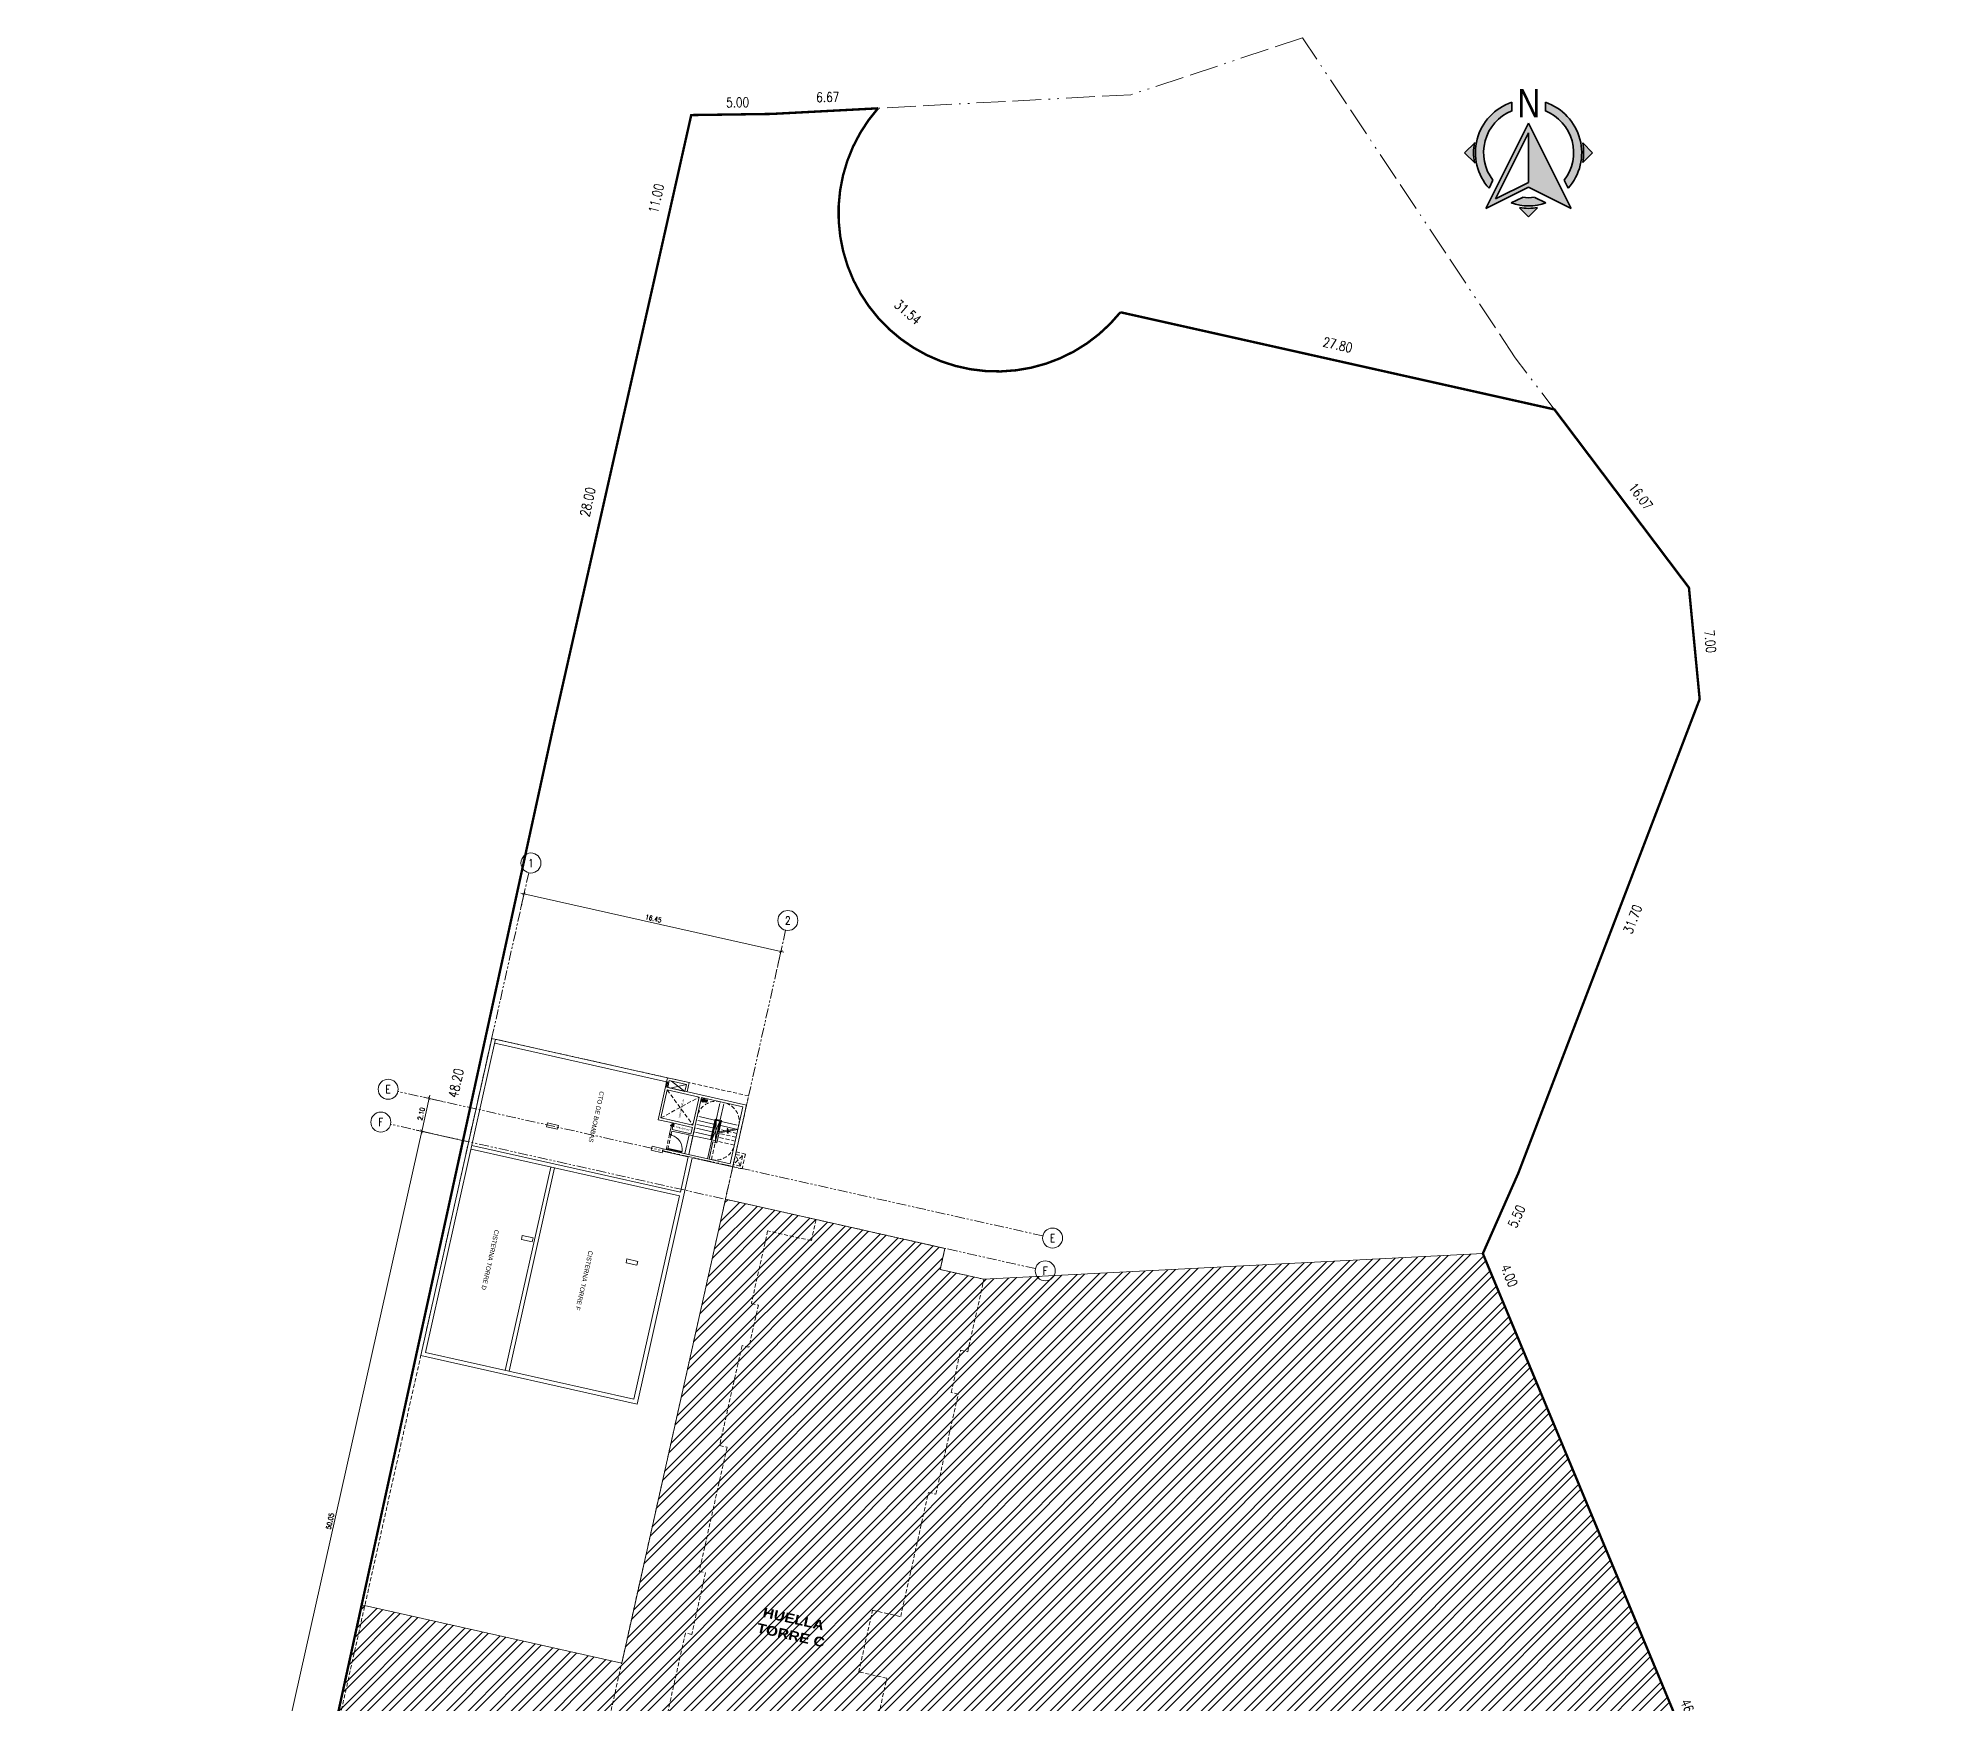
# Model space of a CAD drawing. Header units: inches. Extents: x 0 to 766, y -245 to 236.
# Drawn here: x 18.1 to 136.8, y 116.4 to 220.4 of the extents above; entities that cross this region are included whole.
import ezdxf
from ezdxf.enums import TextEntityAlignment as Align

# ---------------------------------------------------------------- set-up
doc = ezdxf.new("R2010")
doc.units = ezdxf.units.IN
doc.header["$MEASUREMENT"] = 0
doc.set_wipeout_variables(frame=1)
for name, pattern in [('ACAD_ISO13W100', [36, 12, -3, 12, -3, 0, -3, 0, -3]), ('HIDDEN', [0.375, 0.25, -0.125]), ('HIDDEN2', [0.1875, 0.125, -0.0625]), ('PHANTOM', [2.5, 1.25, -0.25, 0.25, -0.25, 0.25, -0.25])]:
    doc.linetypes.add(name, pattern=pattern)
doc.layers.get('DEFPOINTS').update_dxf_attribs({"color": 251, "lineweight": 9})
for name, color, linetype, lineweight in [('A-BARANDAS', 251, 'Continuous', 9), ('A-COTAS INT', 251, 'Continuous', 9), ('A-ESTRUCTURA-VIGAS', 251, 'HIDDEN2', 9), ('A-LINEAS', 251, 'Continuous', 9), ('A-MURO BAJO', 251, 'Continuous', 9), ('A-MUROS', 251, 'Continuous', 9), ('A-PROYECCIONES', 251, 'HIDDEN', 9), ('A-PUERTAS', 251, 'Continuous', 9), ('A_50_TextoSubtitulos', 251, 'Continuous', 9), ('COTAS-EXTER', 251, 'Continuous', 9), ('DLP_ETAPAS', 251, 'Continuous', 9), ('DLP_HATCH', 251, 'Continuous', 9), ('DLP_PROYECCIONES', 251, 'HIDDEN', 9), ('EJES', 251, 'PHANTOM', 9), ('HATCH-PISOS', 251, 'Continuous', 9), ('L4 Linea mediana', 251, 'Continuous', 9), ('Wall 9 inch', 251, 'Continuous', 9)]:
    doc.layers.add(name, color=color, linetype=linetype, lineweight=lineweight)
doc.styles.add('DIM', font='arial.ttf', dxfattribs={"width": 0.8})
doc.styles.add('R140-200', font='ariblk.ttf', dxfattribs={"height": 0.5})
doc.styles.add('ROMANS', font='romans.shx', dxfattribs={"width": 0.8})
doc.styles.get("Standard").update_dxf_attribs({"font": 'arial.ttf'})
doc.styles.add('TXT_COTAS', font='romans.shx', dxfattribs={"width": 0.8})
doc.dimstyles.new('COTA-75-I', dxfattribs={"dimtxt": 0.11, "dimasz": 0.075, "dimexe": 0.05, "dimexo": 0.15, "dimgap": 0.03, "dimtad": 1, "dimzin": 4, "dimdsep": 46, "dimtxsty": 'ROMANS', "dimblk": 'ARCHTICK', "dimcen": 0.09, "dimclrd": 7, "dimclre": 7, "dimclrt": 2, "dimadec": 0, "dimazin": 0, "dimtfac": 1.2, "dimtix": 1, "dimtmove": 2, "dimatfit": 3, "dimfxl": 0.05, "dimtolj": 1, "dimtzin": 4, "dimarcsym": 0})
doc.dimstyles.new('DLP-COTA 200', dxfattribs={"dimtxt": 0.3, "dimasz": 0.2, "dimexe": 0.36, "dimexo": 0.12, "dimgap": 0.12, "dimtad": 1, "dimzin": 0, "dimdsep": 46, "dimtxsty": 'TXT_COTAS', "dimblk": 'ARCHTICK', "dimcen": 0.18, "dimdle": 0.2, "dimclrd": 256, "dimclre": 256, "dimclrt": 2, "dimadec": 0, "dimazin": 0, "dimtfac": 1, "dimtix": 1, "dimtofl": 0, "dimtmove": 2, "dimatfit": 3, "dimfxl": 0.36, "dimtolj": 1, "dimtzin": 0, "dimlwd": 9, "dimlwe": 9, "dimarcsym": 0})

# ---------------------------------------------------------------- blocks, each defined once
blk = doc.blocks.new('ETAPAS_EL-ROSARIO-01')
at = {"layer": 'DLP_HATCH'}
h = blk.add_hatch(dxfattribs=at)
h.set_pattern_fill('NET', color=8, scale=0.5, angle=30)
h.set_pattern_definition([(30, (-226598.6886, -8188115.8588), (-0.79375, 1.3748153285), []), (120, (-226598.6886, -8188115.8588), (-1.3748153285, -0.79375), [])])
edge = h.paths.add_edge_path()
edge.add_line((-5.12, -39.38), (-2.15, -34.36))
edge.add_line((-2.15, -34.36), (-0.72, -35.17))
edge.add_line((-0.72, -35.17), (6.17, -23.16))
edge.add_line((6.17, -23.16), (4.37, -12.49))
edge.add_line((4.37, -12.49), (3.08, -7.41))
edge.add_line((3.08, -7.41), (0.6, -1.45))
edge.add_line((0.6, -1.45), (-26.06, -11.42))
edge.add_line((-26.06, -11.42), (-38.31, -6))
edge.add_line((-38.31, -6), (-39.01, -15.83))
edge.add_line((-39.01, -15.83), (-41.05, -27.66))
edge.add_arc((-46.96, -26.64), 6, 309.9256, 350.2403, ccw=False)
edge.add_line((-43.11, -31.24), (-48.93, -36.12))
edge.add_line((-48.93, -36.12), (-63.59, -32.11))
edge.add_line((-63.59, -32.11), (-61.27, -23.65))
edge.add_line((-61.27, -23.65), (-60.87, -17.42))
edge.add_line((-60.87, -17.42), (-71.97, -15))
edge.add_line((-71.97, -15), (-72.46, -16.81))
edge.add_line((-72.46, -16.81), (-97.99, -9.83))
edge.add_line((-97.99, -9.83), (-103.81, -36.55))
edge.add_line((-103.81, -36.55), (-110.35, -66.42))
edge.add_line((-110.35, -66.42), (-53.62, -81.62))
edge.add_line((-53.62, -81.62), (-44.92, -72.72))
edge.add_line((-44.92, -72.72), (-5.12, -39.38))
at = {"linetype": 'ACAD_ISO13W100', "ltscale": 0.15, "elevation": 0}
blk.add_lwpolyline([(-110.35, -66.42), (-53.62, -81.62), (-44.92, -72.72), (-17.92, -50.1), (-5.12, -39.38), (-2.15, -34.36), (-0.72, -35.17), (6.17, -23.16), (4.37, -12.49), (3.08, -7.41), (-20.06, 48.19), (-17.84, 53.22), (-6.51, 82.83), (-7.18, 89.79), (-18.03, 104.16), (-31.33, 124.14), (-42.06, 120.59), (-58.13, 119.73), (-61.84, 119.53), (-64.53, 119.39), (-69.53, 119.32), (-71.94, 108.59), (-78.11, 81.28), (-88.39, 34.19), (-103.8, -36.42), (-107.37, -52.74)], close=True, dxfattribs=at)
at = {"linetype": 'ACAD_ISO13W100', "ltscale": 0.15, "const_width": 0.15, "elevation": 0}
blk.add_lwpolyline([(-17.8, -50.03), (-35.14, -29.11), (-27.55, -11.98), (0.6, -1.45), (-20.06, 48.19), (-17.84, 53.22), (-6.51, 82.83), (-7.18, 89.79), (-15.59, 100.93), (-42.71, 107, -1.02258), (-57.86, 119.74), (-64.53, 119.39), (-69.53, 119.32), (-71.94, 108.59), (-78.11, 81.28), (-88.39, 34.19), (-103.8, -36.42), (-97.64, -37.73), (-101.9, -57.24), (-45.01, -72.8)], format="xyb", close=True, dxfattribs=at)
at = {"linetype": 'ACAD_ISO13W100', "ltscale": 0.15}
blk.add_lwpolyline([(8.32, 1.43), (-26.06, -11.42), (-38.31, -6), (-39.01, -15.83), (-41.05, -27.66, -0.177743), (-43.11, -31.24), (-48.93, -36.12), (-63.59, -32.11), (-61.27, -23.65), (-60.87, -17.42), (-71.97, -15), (-72.46, -16.81), (-109.9, -6.57)], format="xyb", dxfattribs=at)
at = {"ltscale": 0.15}
blk.add_lwpolyline([(-5.12, -39.38), (-2.15, -34.36), (-0.72, -35.17), (6.17, -23.16), (4.37, -12.49), (3.08, -7.41), (0.6, -1.45), (-26.06, -11.42), (-38.31, -6), (-39.01, -15.83), (-41.05, -27.66, -0.177743), (-43.11, -31.24), (-48.93, -36.12), (-63.59, -32.11), (-61.27, -23.65), (-60.87, -17.42), (-71.97, -15), (-72.46, -16.81), (-97.99, -9.83), (-103.81, -36.55), (-110.35, -66.42), (-53.62, -81.62), (-44.92, -72.72)], format="xyb", close=True, dxfattribs=at)
at = {"layer": 'COTAS-EXTER', "color": 2, "char_height": 0.6, "attachment_point": 5, "style": 'TXT_COTAS'}
for s, insert, rotation in [('\\A1;5.00', (-66.63, 120.11, 0), 0.7333), ('\\A1;6.67', (-61, 120.44, 0), 0.7333), ('\\A1;11.00', (-71.72, 114.11, 0), 77.3322), ('\\A1;31.54', (-56, 107.01, 0), 319.4435), ('\\A1;27.80', (-29.13, 104.96, 0), 347.3865), ('\\A1;16.07', (-10.19, 95.49, 0), 307.0466), ('\\A1;28.00', (-76, 95.15, 0), 77.2683), ('\\A1;7.00', (-5.85, 86.43, 0), 275.4809), ('\\A1;31.70', (-10.7, 69.08, 0), 69.0578), ('\\A1;48.20', (-84.23, 58.84, 0), 77.6824), ('\\A1;5.50', (-17.95, 50.51, 0), 66.1795), ('\\A1;4.00', (-18.41, 46.81, 0), 292.6031), ('\\A1;46.00', (-7.09, 19.46, 0), 292.6031), ('\\A1;2.20', (0.76, 0.92, 0), 292.6031), ('\\A1;72.27', (-97.84, -0.74, 0), 77.6863), ('\\A1;29.24', (-14.2, -7.73, 0), 22.0085), ('\\A1;19.85', (-30.54, -21.45, 0), 66.1331), ('\\A1;6.30', (-100.96, -38.2, 0), 348.08), ('\\A1;27.17', (-25.43, -38.79, 0), 309.6709), ('\\A1;19.98', (-102.18, -46.96, 0), 77.6863), ('\\A1;35.48', (-30.28, -62.56, 0), 39.9255), ('\\A1;58.98', (-73.85, -66.46, 0), 344.7078)]:
    blk.add_mtext(s, dxfattribs=dict(at, insert=insert, rotation=rotation))
blk = doc.blocks.new('_ArchTick')
at = {"color": 0, "linetype": 'ByBlock', "const_width": 0.15}
blk.add_lwpolyline([(-0.5, -0.5), (0.5, 0.5)], dxfattribs=at)
blk = doc.blocks.new('*D233')
at = {"layer": 'COTAS-EXTER', "lineweight": 9, "transparency": 16777216}
for p, q in [((-30.77, 54.41), (-30.5, 55.62)), ((-14.33, 51.63), (-30.77, 55.31)), ((-14.72, 50.81), (-14.45, 52.02))]:
    blk.add_line(p, q, dxfattribs=at)
at = {"layer": 'DEFPOINTS', "color": 0, "transparency": 16777216}
for p in [(-30.58, 55.27), (-30.79, 54.29), (-14.74, 50.7, 0)]:
    blk.add_point(p, dxfattribs=at)
at = {"layer": 'COTAS-EXTER', "lineweight": 9, "transparency": 16777216, "xscale": 0.2, "yscale": 0.2, "zscale": 0.2}
for p, rotation in [((-30.58, 55.27), 167.3825622560071), ((-14.52, 51.67), 347.3825622560071)]:
    blk.add_blockref('_ArchTick', p, dxfattribs=dict(at, rotation=rotation))
at = {"layer": 'COTAS-EXTER', "color": 2, "transparency": 16777216, "insert": (-22.49, 53.73), "char_height": 0.3, "attachment_point": 5, "rotation": 347.3826, "style": 'TXT_COTAS'}
blk.add_mtext('\\A1;16.45', dxfattribs=at)
blk = doc.blocks.new('*D234')
at = {"layer": 'COTAS-EXTER', "lineweight": 9, "transparency": 16777216}
for p, q in [((-12.16, -42.34), (0.87, -48.11)), ((-11.63, -41.62), (-12.13, -42.75)), ((1.04, -47.22), (0.54, -48.36))]:
    blk.add_line(p, q, dxfattribs=at)
at = {"layer": 'DEFPOINTS', "color": 0, "transparency": 16777216}
for p in [(-11.58, -41.51, 0), (1.09, -47.11, 0), (0.68, -48.03)]:
    blk.add_point(p, dxfattribs=at)
at = {"layer": 'COTAS-EXTER', "lineweight": 9, "transparency": 16777216, "xscale": 0.2, "yscale": 0.2, "zscale": 0.2}
for p, rotation in [((-11.98, -42.42), 156.1343966983409), ((0.68, -48.03), 336.1343966983409)]:
    blk.add_blockref('_ArchTick', p, dxfattribs=dict(at, rotation=rotation))
at = {"layer": 'COTAS-EXTER', "color": 2, "transparency": 16777216, "insert": (-5.54, -44.98), "char_height": 0.3, "attachment_point": 5, "rotation": 336.1344, "style": 'TXT_COTAS'}
blk.add_mtext('\\A1;13.85', dxfattribs=at)
blk = doc.blocks.new('*D235')
at = {"layer": 'COTAS-EXTER', "lineweight": 9, "transparency": 16777216}
for p, q in [((-30.4, -33), (-30.64, -34.05)), ((-30.75, -33.66), (-16.85, -36.77)), ((-16.88, -36.03), (-17.12, -37.08))]:
    blk.add_line(p, q, dxfattribs=at)
at = {"layer": 'DEFPOINTS', "color": 0, "transparency": 16777216}
for p in [(-30.37, -32.89), (-17.04, -36.73), (-16.86, -35.91)]:
    blk.add_point(p, dxfattribs=at)
at = {"layer": 'COTAS-EXTER', "lineweight": 9, "transparency": 16777216, "xscale": 0.2, "yscale": 0.2, "zscale": 0.2}
for p, rotation in [((-30.56, -33.7), 167.382512691704), ((-17.04, -36.73), 347.3825126917039)]:
    blk.add_blockref('_ArchTick', p, dxfattribs=dict(at, rotation=rotation))
at = {"layer": 'COTAS-EXTER', "color": 2, "transparency": 16777216, "insert": (-23.74, -34.95), "char_height": 0.3, "attachment_point": 5, "rotation": 347.3825, "style": 'TXT_COTAS'}
blk.add_mtext('\\A1;13.85', dxfattribs=at)
blk = doc.blocks.new('*D236')
at = {"layer": 'COTAS-EXTER', "lineweight": 9, "transparency": 16777216}
for p, q in [((-33.67, -32.98), (-30.36, -33.72)), ((-33.33, -32.35), (-33.56, -33.38)), ((-30.4, -33), (-30.63, -34.03))]:
    blk.add_line(p, q, dxfattribs=at)
at = {"layer": 'DEFPOINTS', "color": 0, "transparency": 16777216}
for p in [(-33.3, -32.23, 0), (-30.37, -32.89, 0), (-30.55, -33.68)]:
    blk.add_point(p, dxfattribs=at)
at = {"layer": 'COTAS-EXTER', "lineweight": 9, "transparency": 16777216, "xscale": 0.2, "yscale": 0.2, "zscale": 0.2}
for p, rotation in [((-33.48, -33.02), 167.3828588139561), ((-30.55, -33.68), 347.3828588139561)]:
    blk.add_blockref('_ArchTick', p, dxfattribs=dict(at, rotation=rotation))
at = {"layer": 'COTAS-EXTER', "color": 2, "transparency": 16777216, "insert": (-31.96, -33.09), "char_height": 0.3, "attachment_point": 5, "rotation": 347.3829, "style": 'TXT_COTAS'}
blk.add_mtext('\\A1;3.00', dxfattribs=at)
blk = doc.blocks.new('*D243')
at = {"layer": 'COTAS-EXTER', "lineweight": 9, "transparency": 16777216}
for p, q in [((-48.47, -10.94), (-47.85, -8.2)), ((-47.04, -8.59), (-48.25, -8.32)), ((-47.41, -10.97), (-48.77, -10.66))]:
    blk.add_line(p, q, dxfattribs=at)
at = {"layer": 'DEFPOINTS', "color": 0, "transparency": 16777216}
for p in [(-47.9, -8.4), (-46.92, -8.62, 0), (-47.3, -10.99, 0)]:
    blk.add_point(p, dxfattribs=at)
at = {"layer": 'COTAS-EXTER', "lineweight": 9, "transparency": 16777216, "xscale": 0.2, "yscale": 0.2, "zscale": 0.2}
for p, rotation in [((-47.9, -8.4), 77.38288257497175), ((-48.42, -10.74), 257.3828825749717)]:
    blk.add_blockref('_ArchTick', p, dxfattribs=dict(at, rotation=rotation))
at = {"layer": 'COTAS-EXTER', "color": 2, "transparency": 16777216, "insert": (-48.42, -9.51), "char_height": 0.3, "attachment_point": 5, "rotation": 77.3829, "style": 'TXT_COTAS'}
blk.add_mtext('\\A1;2.40', dxfattribs=at)
blk = doc.blocks.new('*D237')
at = {"layer": 'COTAS-EXTER', "lineweight": 9, "transparency": 16777216}
for p, q in [((-47.94, -8.59), (-36.92, 40.64)), ((-34.15, 39.81), (-37.32, 40.52)), ((-47.04, -8.59), (-48.25, -8.32))]:
    blk.add_line(p, q, dxfattribs=at)
at = {"layer": 'DEFPOINTS', "color": 0, "transparency": 16777216}
for p in [(-36.97, 40.44), (-34.04, 39.79, 0), (-46.92, -8.62, 0)]:
    blk.add_point(p, dxfattribs=at)
at = {"layer": 'COTAS-EXTER', "lineweight": 9, "transparency": 16777216, "xscale": 0.2, "yscale": 0.2, "zscale": 0.2}
for p, rotation in [((-36.97, 40.44), 77.38288257497175), ((-47.9, -8.4), 257.3828825749717)]:
    blk.add_blockref('_ArchTick', p, dxfattribs=dict(at, rotation=rotation))
at = {"layer": 'COTAS-EXTER', "color": 2, "transparency": 16777216, "insert": (-42.7, 16.08), "char_height": 0.3, "attachment_point": 5, "rotation": 77.3829, "style": 'TXT_COTAS'}
blk.add_mtext('\\A1;50.05', dxfattribs=at)
blk = doc.blocks.new('*D238')
at = {"layer": 'COTAS-EXTER', "lineweight": 9, "transparency": 16777216}
for p, q in [((-37.01, 40.25), (-36.46, 42.69)), ((-35.65, 42.3), (-36.86, 42.57)), ((-36.11, 40.25), (-37.32, 40.52))]:
    blk.add_line(p, q, dxfattribs=at)
at = {"layer": 'DEFPOINTS', "color": 0, "transparency": 16777216}
for p in [(-36.51, 42.49), (-35.53, 42.27, 0), (-35.99, 40.22, 0)]:
    blk.add_point(p, dxfattribs=at)
at = {"layer": 'COTAS-EXTER', "lineweight": 9, "transparency": 16777216, "xscale": 0.2, "yscale": 0.2, "zscale": 0.2}
for p, rotation in [((-36.51, 42.49), 77.38288257497175), ((-36.97, 40.44), 257.3828825749717)]:
    blk.add_blockref('_ArchTick', p, dxfattribs=dict(at, rotation=rotation))
at = {"layer": 'COTAS-EXTER', "color": 2, "transparency": 16777216, "insert": (-37, 41.53), "char_height": 0.3, "attachment_point": 5, "rotation": 77.3829, "style": 'TXT_COTAS'}
blk.add_mtext('\\A1;2.10', dxfattribs=at)
blk = doc.blocks.new('*D239')
at = {"layer": 'COTAS-EXTER', "lineweight": 9, "transparency": 16777216}
for p, q in [((-51.36, -23.85), (-51.31, -23.66)), ((-48.68, -25.09), (-51.85, -24.39)), ((-48.55, -24.48), (-51.71, -23.77)), ((-51.49, -24.47), (-51.54, -24.66))]:
    blk.add_line(p, q, dxfattribs=at)
at = {"layer": 'DEFPOINTS', "color": 0, "transparency": 16777216}
for p in [(-51.49, -24.47), (-48.43, -24.5, 0), (-48.57, -25.12, 0)]:
    blk.add_point(p, dxfattribs=at)
at = {"layer": 'COTAS-EXTER', "lineweight": 9, "transparency": 16777216, "xscale": 0.2, "yscale": 0.2, "zscale": 0.2}
for p, rotation in [((-51.36, -23.85), 257.4710213271556), ((-51.49, -24.47), 77.47102132715563)]:
    blk.add_blockref('_ArchTick', p, dxfattribs=dict(at, rotation=rotation))
at = {"layer": 'COTAS-EXTER', "color": 2, "transparency": 16777216, "insert": (-51.69, -24.1), "char_height": 0.3, "attachment_point": 5, "rotation": 77.471, "style": 'TXT_COTAS'}
blk.add_mtext('\\A1;0.63', dxfattribs=at)
blk = doc.blocks.new('*D240')
at = {"layer": 'COTAS-EXTER', "lineweight": 9, "transparency": 16777216}
for p, q in [((-49.73, -29.39), (-33.28, -33.07)), ((-49.38, -28.75), (-49.61, -29.78)), ((-33.33, -32.35), (-33.56, -33.38))]:
    blk.add_line(p, q, dxfattribs=at)
at = {"layer": 'DEFPOINTS', "color": 0, "transparency": 16777216}
for p in [(-49.35, -28.64, 0), (-33.48, -33.02), (-33.3, -32.23, 0)]:
    blk.add_point(p, dxfattribs=at)
at = {"layer": 'COTAS-EXTER', "lineweight": 9, "transparency": 16777216, "xscale": 0.2, "yscale": 0.2, "zscale": 0.2}
for p, rotation in [((-49.53, -29.43), 167.3825817758398), ((-33.48, -33.02), 347.3825817758399)]:
    blk.add_blockref('_ArchTick', p, dxfattribs=dict(at, rotation=rotation))
at = {"layer": 'COTAS-EXTER', "color": 2, "transparency": 16777216, "insert": (-41.45, -30.96), "char_height": 0.3, "attachment_point": 5, "rotation": 347.3826, "style": 'TXT_COTAS'}
blk.add_mtext('\\A1;16.45', dxfattribs=at)
blk = doc.blocks.new('*D241')
at = {"layer": 'COTAS-EXTER', "lineweight": 9, "transparency": 16777216}
for p, q in [((-51.4, -24.04), (-48.38, -10.55)), ((-47.56, -10.93), (-48.77, -10.66)), ((-50.24, -24.1), (-51.71, -23.77))]:
    blk.add_line(p, q, dxfattribs=at)
at = {"layer": 'DEFPOINTS', "color": 0, "transparency": 16777216}
for p in [(-48.42, -10.74), (-47.45, -10.96, 0), (-50.13, -24.12, 0)]:
    blk.add_point(p, dxfattribs=at)
at = {"layer": 'COTAS-EXTER', "lineweight": 9, "transparency": 16777216, "xscale": 0.2, "yscale": 0.2, "zscale": 0.2}
for p, rotation in [((-48.42, -10.74), 77.38288257497175), ((-51.36, -23.85), 257.3828825749717)]:
    blk.add_blockref('_ArchTick', p, dxfattribs=dict(at, rotation=rotation))
at = {"layer": 'COTAS-EXTER', "color": 2, "transparency": 16777216, "insert": (-50.15, -17.24), "char_height": 0.3, "attachment_point": 5, "rotation": 77.3829, "style": 'TXT_COTAS'}
blk.add_mtext('\\A1;13.43', dxfattribs=at)
blk = doc.blocks.new('north symbol')
at = {"layer": 'Wall 9 inch', "lineweight": 35}
h = blk.add_hatch(color=251, dxfattribs=at)
h.paths.add_polyline_path([(-25302.92, 66618.28), (-25302.29, 66617.01, 0.539606), (-25305.91, 66630.75), (-25305.91, 66629.36, -0.497299)])
h.paths.add_polyline_path([(-25314.93, 66617.01), (-25314.3, 66618.28, -0.497299), (-25311.31, 66629.36), (-25311.31, 66630.75, 0.539606)])
h.paths.add_polyline_path([(-25317.27, 66624.25), (-25318.86, 66622.69), (-25317.27, 66621.13, -0.089257)])
h.paths.add_polyline_path([(-25315.44, 66613.76), (-25308.61, 66617.16), (-25301.78, 66613.76), (-25308.61, 66627.42)])
h.paths.add_polyline_path([(-25308.61, 66625.85), (-25308.61, 66617.94), (-25313.88, 66615.32)], flags=16)
h.paths.add_polyline_path([(-25298.36, 66622.69), (-25299.95, 66624.25, -0.089257), (-25299.95, 66621.13)])
h.paths.add_polyline_path([(-25305.83, 66614.66), (-25307.63, 66615.55, -0.068068), (-25309.59, 66615.55), (-25311.39, 66614.66, 0.168228)], flags=17)
h.paths.add_polyline_path([(-25308.61, 66612.44), (-25307.17, 66613.9, -0.081363), (-25310.05, 66613.9)])
for p, q in [((-25311.31, 66630.75), (-25311.31, 66629.36)), ((-25305.91, 66630.75), (-25305.91, 66629.36)), ((-25308.61, 66627.42), (-25315.44, 66613.76)), ((-25308.61, 66625.85), (-25313.88, 66615.32)), ((-25308.61, 66627.42), (-25301.78, 66613.76)), ((-25308.61, 66625.85), (-25308.61, 66617.94)), ((-25318.86, 66622.69), (-25317.17, 66624.35)), ((-25308.61, 66622.59), (-25308.61, 66622.78)), ((-25298.36, 66622.69), (-25299.95, 66624.25)), ((-25318.86, 66622.69), (-25317.17, 66621.03)), ((-25298.36, 66622.69), (-25299.95, 66621.13)), ((-25308.61, 66617.16), (-25315.44, 66613.76)), ((-25314.3, 66618.28), (-25314.93, 66617.01)), ((-25308.61, 66617.94), (-25313.88, 66615.32)), ((-25308.61, 66617.16), (-25301.78, 66613.76)), ((-25302.92, 66618.28), (-25302.29, 66617.01)), ((-25309.59, 66615.55), (-25311.39, 66614.66)), ((-25308.61, 66612.44), (-25310.05, 66613.9)), ((-25308.61, 66612.44), (-25307.17, 66613.9)), ((-25307.63, 66615.55), (-25305.83, 66614.66))]:
    blk.add_line(p, q, dxfattribs=at)
for radius, start, end in [(8.5, 108.5207, 221.9269), (7.2, 112.0243, 217.7887), (8.5, 318.0731, 71.4793), (7.2, 322.2113, 67.9757), (8.8, 169.799, 190.201), (8.8, 349.799, 10.201), (8.5, 250.9013, 289.0987), (8.9, 260.697, 279.303), (7.2, 262.212, 277.788)]:
    blk.add_arc((-25308.61, 66622.69), radius, start, end, dxfattribs=at)
at = {"layer": 'Wall 9 inch', "lineweight": 35, "insert": (-25310.38, 66632.86), "char_height": 4.5, "width": 3.4737, "attachment_point": 1, "style": 'DIM'}
blk.add_mtext('N', dxfattribs=at)
blk = doc.blocks.new('*U206')
at = {"true_color": 0xfa0000}
for points in [[(587.14, -118.87, 1), (587.14, -119.15, 1)], [(587.06, -119.25, 0.414214), (587.05, -119.25), (587.05, -119.31, 0.414214), (587.06, -119.32), (587.22, -119.32, 0.414214), (587.23, -119.31), (587.23, -119.25, 0.414214), (587.22, -119.25)]]:
    blk.add_hatch(color=1, dxfattribs=at).paths.add_polyline_path(points)
for p, q in [((587.06, -119.16), (587.06, -119.23)), ((587.22, -119.16), (587.22, -119.23))]:
    blk.add_line(p, q)
for points in [[(587.25, -119.25), (587.25, -119.31, -0.414214), (587.22, -119.34), (587.06, -119.34, -0.414214), (587.03, -119.31), (587.03, -119.25, -0.414214), (587.06, -119.23), (587.22, -119.23, -0.414214)], [(587.23, -119.25), (587.23, -119.31, -0.414214), (587.22, -119.32), (587.06, -119.32, -0.414214), (587.05, -119.31), (587.05, -119.25, -0.414214), (587.06, -119.25), (587.22, -119.25, -0.414214)]]:
    blk.add_lwpolyline(points, format="xyb", close=True)
for radius in [0.164, 0.14]:
    blk.add_circle((587.14, -119.01), radius)
blk = doc.blocks.new('A$C5E423DB2')
at = {"layer": 'A-PUERTAS', "linetype": 'Continuous'}
for p, q in [((0, 0), (0, 0.1)), ((0, 0.1), (0.028, 0.1)), ((0.028, 0.038), (0.028, 0.1)), ((0.038, 0.038), (0.028, 0.038)), ((0.038, 0), (0.038, 0.038)), ((0.762, 0), (0.762, 0.038)), ((0.762, 0.038), (0.772, 0.038)), ((0.8, 0.1), (0.772, 0.1)), ((0.772, 0.038), (0.772, 0.1)), ((0.8, 0), (0.8, 0.1)), ((0, 0), (0.038, 0)), ((0.8, 0), (0.762, 0))]:
    blk.add_line(p, q, dxfattribs=at)
at = {"layer": 'A-PUERTAS'}
for p, q in [((0.038, 0.1), (0.038, 0.8)), ((0.038, 0.8), (0.073, 0.8)), ((0.038, 0.1), (0.073, 0.1)), ((0.073, 0.8), (0.073, 0.1))]:
    blk.add_line(p, q, dxfattribs=at)
at = {"layer": 'A-PUERTAS', "color": 7, "linetype": 'Continuous'}
blk.add_arc((0.037, 0.079), 0.722, 1.64027, 87.09685, dxfattribs=at)
blk = doc.blocks.new('*D333')
at = {"layer": 'A-COTAS INT', "color": 7, "lineweight": -2, "transparency": 16777216}
for p, q in [((57.69, 152.43), (57.62, 152.45)), ((57.7, 152.46), (57.68, 152.38)), ((57.69, 152.43), (57.79, 152.41)), ((57.8, 152.44), (57.78, 152.36)), ((57.79, 152.41), (57.86, 152.39))]:
    blk.add_line(p, q, dxfattribs=at)
at = {"layer": 'DEFPOINTS', "color": 0, "transparency": 16777216}
for p in [(57.73, 152.61), (57.79, 152.41), (57.83, 152.58)]:
    blk.add_point(p, dxfattribs=at)
at = {"layer": 'A-COTAS INT', "color": 7, "lineweight": -2, "transparency": 16777216, "xscale": 0.07500000000000001, "yscale": 0.07500000000000001, "zscale": 0.07500000000000001}
for p, rotation in [((57.69, 152.43), 347.3732505017576), ((57.79, 152.41), 167.3732505017576)]:
    blk.add_blockref('_ArchTick', p, dxfattribs=dict(at, rotation=rotation))
at = {"layer": 'A-COTAS INT', "color": 2, "transparency": 16777216, "insert": (57.76, 152.5), "char_height": 0.11, "attachment_point": 5, "rotation": 347.3733, "style": 'ROMANS'}
blk.add_mtext('\\A1;.10', dxfattribs=at)
blk = doc.blocks.new('COTASYEJES')
at = {"layer": 'EJES', "ltscale": 0.5}
for p, q in [((-30.279, 56.593, 0), (-34.155, 39.282, 0)), ((-14.227, 53, 0), (-18.102, 35.688, 0)), ((1.845, 33.908, 0), (-38.458, 42.929, 0)), ((1.386, 31.858, 0), (-38.917, 40.88, 0)), ((6.564, -0.502, 0), (2.114, -10.562, 0)), ((-43.223, -1.247, 0), (-49.834, -30.78)), ((2.607, -2.032, 0), (20.76, -10.063, 0)), ((18.665, -4.22), (19.23, -6.106, 0)), ((-27.17, -4.84, 0), (-33.781, -34.374, 0)), ((-30.854, -35.029, 0), (-24.243, -5.495, 0)), ((19.23, -6.106, 0), (14.78, -16.166, 0)), ((-9.547, -16.983), (-49.85, -7.961, 0)), ((-17.338, -38.054, 0), (-10.727, -8.521, 0)), ((-10.071, -19.325, 0), (-50.374, -10.304, 0)), ((-31.766, -28.231, 0), (-53.308, -23.409, 0)), ((-53.65, -24.33, 0), (-52.677, -23.992, 0)), ((-20.936, -32.67, 0), (-52.677, -23.992, 0)), ((-6.463, -29.949, 0), (-12.532, -43.667, 0)), ((6.203, -35.553, 0), (0.134, -49.27, 0)), ((-12.444, -36.051, 0), (5.709, -44.083, 0))]:
    blk.add_line(p, q, dxfattribs=at)
at = {"layer": 'EJES', "linetype": 'Continuous'}
for centre in [(-30.143, 57.203, 0), (-14.09, 53.61, 0), (-39.068, 43.066, 0), (-39.527, 41.016, 0), (2.454, 33.771, 0), (1.996, 31.722, 0), (6.817, 0.069, 0), (2.036, -1.779, 0), (18.486, -3.621, 0), (-50.46, -7.825, 0), (-50.984, -10.167, 0), (21.332, -10.316, 0), (-8.937, -17.119), (-9.461, -19.462, 0), (-53.918, -23.273, 0), (-54.24, -24.535, 0), (-31.156, -28.368, 0), (-49.971, -31.39), (-20.337, -32.846, 0), (-33.918, -34.983, 0), (-30.99, -35.639, 0), (-13.015, -35.799, 0), (-17.475, -38.664, 0), (-12.785, -44.238, 0), (6.281, -44.336, 0), (-0.119, -49.842, 0)]:
    blk.add_circle(centre, 0.625, dxfattribs=at)
at = {"layer": 'EJES', "color": 1, "linetype": 'Continuous', "style": 'ROMANS', "width": 0.8}
for s, p in [('1', (-30.143, 57.203, 0)), ('2', (-14.09, 53.61, 0)), ('E', (-39.068, 43.066, 0)), ('F', (-39.527, 41.016, 0)), ('E', (2.454, 33.771, 0)), ('F', (1.996, 31.722, 0)), ('5', (6.817, 0.069, 0)), ('H', (2.036, -1.779, 0)), ('6', (18.486, -3.621, 0)), ('I', (-50.46, -7.825, 0)), ('G', (-50.984, -10.167, 0)), ('I', (-8.937, -17.119)), ('G', (-9.461, -19.462, 0)), ('K', (-53.918, -23.273, 0)), ('L', (-54.24, -24.535, 0)), ('K', (-31.156, -28.368, 0)), ('1', (-49.971, -31.39)), ('L', (-20.337, -32.846, 0)), ('2', (-33.918, -34.983, 0)), ('3', (-30.99, -35.639, 0)), ('M', (-13.015, -35.799, 0)), ('4', (-17.475, -38.664, 0)), ('5', (-12.785, -44.238, 0)), ('M', (6.281, -44.336, 0)), ('6', (-0.119, -49.842, 0))]:
    blk.add_text(s, height=0.5, dxfattribs=at).set_placement(p, align=Align.MIDDLE_CENTER)
at = {"layer": 'COTAS-EXTER', "color": 1}
for base, p1, p2, angle, picture, middle in [((-30.576, 55.266, 0), (-14.742, 50.697, 0), (-30.795, 54.29, 0), 167.38256, '*D233', (-22.491, 53.733, 0)), ((-36.507, 42.492, 0), (-35.989, 40.224, 0), (-35.531, 42.274, 0), 257.38288, '*D238', (-37, 41.527, 0)), ((-36.966, 40.443), (-46.922, -8.617, 0), (-34.038, 39.788, 0), 257.38288, '*D237', (-42.695, 16.081)), ((-47.898, -8.398, 0), (-47.298, -10.992, 0), (-46.922, -8.617, 0), 257.38288, '*D243', (-48.424, -9.511, 0)), ((-48.422, -10.741, 0), (-50.128, -24.124, 0), (-47.447, -10.959, 0), 257.38288, '*D241', (-50.153, -17.236, 0))]:
    dim = blk.add_linear_dim(base=base, p1=p1, p2=p2, angle=angle, dimstyle='DLP-COTA 200', dxfattribs=at)
    dim.commit()
    dim.dimension.update_dxf_attribs({"geometry": picture, "text_midpoint": middle})
at = {"layer": 'COTAS-EXTER'}
for p1, p2, distance, picture, middle in [((-48.43, -24.501, 0), (-48.566, -25.116, 0), -2.999, '*D239', (-51.689, -24.1, 0)), ((-49.354, -28.637, 0), (-33.302, -32.231, 0), -0.813, '*D240', (-41.447, -30.964, 0)), ((-33.302, -32.231, 0), (-30.374, -32.886, 0), -0.813, '*D236', (-31.957, -33.089)), ((-30.374, -32.886, 0), (-16.858, -35.912, 0), -0.836, '*D235', (-23.74, -34.951, 0)), ((-11.577, -41.509, 0), (1.088, -47.112, 0), -1, '*D234', (-5.54, -44.978, 0))]:
    dim = blk.add_aligned_dim(p1=p1, p2=p2, distance=distance, dimstyle='DLP-COTA 200', dxfattribs=at)
    dim.commit()
    dim.dimension.update_dxf_attribs({"geometry": picture, "text_midpoint": middle})

msp = doc.modelspace()

# ---------------------------------------------------------------- hatches: boundary and pattern name
at = {"layer": 'HATCH-PISOS'}
h = msp.add_hatch(dxfattribs=at)
h.set_pattern_fill('ANSI32', color=8, scale=0.1)
h.set_pattern_definition([(45, (-226320.2287, -8188019.60345), (-0.67351920908, 0.67351920908), []), (45, (-226319.7797, -8188019.60345), (-0.67351920908, 0.67351920908), [])])
edge = h.paths.add_edge_path()
edge.add_line((30.472, 86.427), (55.996, 79.448))
edge.add_line((55.996, 79.448), (56.491, 81.258))
edge.add_line((56.491, 81.258), (67.594, 78.834))
edge.add_line((67.594, 78.834), (67.188, 72.608))
edge.add_line((67.188, 72.608), (64.874, 64.145))
edge.add_line((64.874, 64.145), (79.529, 60.139))
edge.add_line((79.529, 60.139), (85.351, 65.011))
edge.add_arc((81.5, 69.613), 6, 309.92555, 350.24068)
edge.add_line((87.413, 68.596), (89.448, 80.426))
edge.add_line((89.448, 80.426), (90.153, 90.252))
edge.add_line((90.153, 90.252), (102.401, 84.834))
edge.add_line((102.401, 84.834), (129.063, 94.802))
edge.add_line((129.063, 94.802), (108.396, 144.444))
edge.add_line((108.396, 144.444), (77.221, 142.838))
edge.add_line((77.221, 142.838), (74.488, 143.45))
edge.add_line((74.488, 143.45), (74.783, 144.767))
edge.add_line((74.783, 144.767), (66.732, 146.569))
edge.add_line((66.732, 146.569), (61.069, 147.837))
edge.add_line((61.069, 147.837), (54.583, 118.849))
edge.add_line((54.583, 118.849), (38.332, 122.487))
edge.add_line((38.332, 122.487), (30.472, 86.427))
h.paths.add_polyline_path([(72.464, 74.478), (69.886, 75.619), (71.784, 79.864), (72.219, 79.672), (73.311, 82.141), (72.877, 82.333), (75.466, 88.186), (75.901, 87.993), (79.119, 95.263), (80.352, 94.717), (81.828, 98.055), (80.159, 98.793), (80.888, 100.44), (81.322, 100.248), (82.415, 102.717), (81.98, 102.909), (83.862, 107.161), (86.422, 106.029), (86.968, 107.263), (94.513, 103.925), (93.967, 102.691), (96.527, 101.558), (94.646, 97.305), (94.212, 97.498), (93.119, 95.028), (93.554, 94.836), (92.825, 93.19), (92.396, 93.38), (87.698, 82.774), (88.132, 82.582), (85.543, 76.729), (85.108, 76.921), (84.016, 74.452), (84.45, 74.26), (82.569, 70.008), (80.008, 71.141), (79.462, 69.906), (71.918, 73.244)], flags=16)

# ---------------------------------------------------------------- linework, layer by layer
at = {"layer": 'A-COTAS INT'}
for p, q in [((57.314, 154.852, 0), (57.388, 155.184, 0)), ((57.449, 155.17, 0), (57.375, 154.839, 0)), ((57.475, 155.165, 0), (57.401, 154.833, 0)), ((57.534, 155.151, 0), (57.46, 154.82, 0))]:
    msp.add_line(p, q, dxfattribs=at)
at = {"layer": 'A-ESTRUCTURA-VIGAS', "elevation": 0}
msp.add_lwpolyline([(58.485, 150.696), (58.476, 150.698)], dxfattribs=at)
at = {"layer": 'A-LINEAS', "linetype": 'Continuous'}
for p, q in [((60.21, 151.54, 0), (60.727, 152.705, 0)), ((60.454, 151.485, 0), (60.483, 152.759, 0))]:
    msp.add_line(p, q, dxfattribs=at)
at = {"layer": 'A-MURO BAJO'}
for p, q in [((60.429, 152.515, 0), (60.745, 153.93, 0)), ((60.727, 152.705, 0), (60.989, 153.876, 0)), ((60.265, 151.784, 0), (59.094, 152.046, 0)), ((60.319, 152.028, 0), (59.148, 152.29, 0)), ((60.374, 152.271, 0), (59.203, 152.534, 0)), ((60.429, 152.515, 0), (59.258, 152.778, 0)), ((60.483, 152.759, 0), (59.312, 153.022, 0)), ((60.21, 151.54, 0), (60.483, 152.759, 0)), ((60.454, 151.485, 0), (60.727, 152.705, 0)), ((60.727, 152.705, 0), (60.483, 152.759, 0)), ((61.844, 152.199, 0), (60.673, 152.461, 0)), ((61.898, 152.443, 0), (60.727, 152.705, 0)), ((60.21, 151.54, 0), (59.039, 151.802, 0)), ((60.454, 151.485, 0), (60.21, 151.54, 0))]:
    msp.add_line(p, q, dxfattribs=at)
at = {"layer": 'A-MURO BAJO', "elevation": 0}
msp.add_lwpolyline([(59.148, 152.29), (58.777, 150.631)], dxfattribs=at)
at = {"layer": 'A-MUROS'}
for p, q in [((57.446, 155.427, 0), (46.464, 157.885, 0)), ((52.564, 156.52, 0), (52.564, 156.52, 0)), ((52.807, 156.465, 0), (52.808, 156.466, 0)), ((56.854, 152.803, 0), (57.314, 154.853, 0)), ((57.034, 152.917, 0), (57.427, 154.674, 0)), ((57.563, 152.645, 0), (56.855, 152.803, 0)), ((57.595, 152.791, 0), (57.034, 152.917, 0)), ((57.58, 151.923, 0), (57.733, 152.606, 0)), ((57.58, 151.923, 0), (57.678, 151.902, 0)), ((57.678, 151.902, 0), (57.722, 152.097, 0)), ((57.743, 152.194, 0), (57.831, 152.585, 0)), ((58.197, 148.045, 0), (45.171, 150.961, 0)), ((58.251, 148.289, 0), (45.225, 151.205, 0)), ((58.743, 150.485, 0), (57.134, 150.845, 0)), ((50.148, 149.847, 0), (47.304, 137.141, 0)), ((50.392, 149.792, 0), (47.547, 137.087, 0)), ((61.526, 149.862, 0), (58.987, 150.43, 0))]:
    msp.add_line(p, q, dxfattribs=at)
at = {"layer": 'A-MUROS', "elevation": 0}
for points in [[(58.197, 148.045), (55.353, 135.339), (42.327, 138.255), (46.708, 157.831)], [(46.654, 157.587), (57.391, 155.183)], [(58.743, 150.485), (58.251, 148.289)]]:
    msp.add_lwpolyline(points, dxfattribs=at)
for points in [[(50.629, 152.455), (50.574, 152.211), (49.891, 152.364), (49.946, 152.608)], [(57.167, 150.991), (57.112, 150.747), (56.429, 150.9), (56.484, 151.144)], [(56.484, 151.144), (56.429, 150.9), (57.112, 150.747), (57.167, 150.991)], [(49.054, 145.419), (48.999, 145.175), (48.316, 145.328), (48.371, 145.572)], [(49.054, 145.419), (48.999, 145.175), (48.316, 145.328), (48.371, 145.572)], [(54.909, 144.108), (54.854, 143.864), (55.537, 143.711), (55.592, 143.955)]]:
    msp.add_lwpolyline(points, close=True, dxfattribs=at)
at = {"layer": 'A-PROYECCIONES', "color": 251}
for p, q in [((57.362, 150.947, 0), (57.58, 151.923, 0)), ((61.734, 151.711, 0), (60.563, 151.973, 0)), ((61.789, 151.955, 0), (60.618, 152.217, 0)), ((57.459, 150.926, 0), (57.678, 151.902, 0)), ((60.192, 150.314, 0), (60.454, 151.485, 0)), ((61.625, 151.223, 0), (60.454, 151.485, 0)), ((61.68, 151.467, 0), (60.509, 151.729, 0))]:
    msp.add_line(p, q, dxfattribs=at)
at = {"layer": 'A-PROYECCIONES', "color": 251, "elevation": 0}
for points in [[(61.733, 150.789), (62.319, 150.658), (62.111, 149.731), (61.526, 149.862)], [(61.7, 150.642), (62.139, 150.544), (61.997, 149.91), (61.558, 150.008)], [(62.139, 150.544), (61.558, 150.008)], [(61.997, 149.91), (61.7, 150.642)]]:
    msp.add_lwpolyline(points, dxfattribs=at)
at = {"layer": 'DLP_ETAPAS', "elevation": 0}
msp.add_lwpolyline([(30.472, 86.427), (55.996, 79.448), (56.491, 81.258), (67.594, 78.834), (67.188, 72.608), (64.874, 64.145), (79.529, 60.139), (85.351, 65.011, 0.1777451), (87.413, 68.596), (89.448, 80.426), (90.153, 90.252), (102.401, 84.834), (129.063, 94.802), (108.396, 144.444), (77.221, 142.838), (74.488, 143.45), (74.783, 144.767), (66.732, 146.569), (61.069, 147.837), (54.583, 118.849), (38.332, 122.487)], format="xyb", close=True, dxfattribs=at)
at = {"layer": 'DLP_PROYECCIONES', "color": 3, "elevation": 0}
msp.add_lwpolyline([(30.628, 87.141), (41.606, 84.683), (41.334, 83.468, 0.7506494), (50.317, 99.789), (62.517, 154.292), (46.465, 157.885)], format="xyb", close=True, dxfattribs=at)
msp.add_lwpolyline([(69.419, 110.153), (71.155, 117.911), (69.399, 118.304), (70.262, 122.159), (72.018, 121.765), (73.754, 129.524), (74.218, 129.42), (75.616, 135.666), (75.176, 135.764), (75.766, 138.399), (76.205, 138.3), (77.221, 142.838), (74.488, 143.45), (74.783, 144.767), (66.732, 146.569), (66.438, 145.251), (63.705, 145.863), (62.69, 141.325), (63.129, 141.227), (62.539, 138.592), (62.103, 138.69), (60.702, 132.445), (61.166, 132.341), (59.429, 124.583), (59.82, 124.496), (58.957, 120.641), (58.567, 120.728), (56.831, 112.97)], dxfattribs=at)
at = {"layer": 'L4 Linea mediana', "elevation": 0}
msp.add_lwpolyline([(58.629, 155.009), (57.606, 154.787)], dxfattribs=at)

# ---------------------------------------------------------------- block references
msp.add_blockref('COTASYEJES', (79.057, 111.642, 0))
at = {"layer": 'DLP_ETAPAS'}
msp.add_blockref('ETAPAS_EL-ROSARIO-01', (128.46, 96.255, 0), dxfattribs=at)
at = {"layer": 'Wall 9 inch', "lineweight": 35, "xscale": 0.390625, "yscale": 0.390625, "zscale": 0.390625}
msp.add_blockref('north symbol', (9997.432, -25811.266, 0), dxfattribs=at)

# ---------------------------------------------------------------- texts
at = {"layer": 'A-COTAS INT', "attachment_point": 1, "rotation": 257.38271}
for s, insert, char_height in [('CTO DE BOMBAS', (53.494, 154.542, 0), 0.2798), ('PIT DE ASCENSOR', (58.488, 154.074, 0), 0.09217), ('CISTERNA TORRE D', (46.923, 145.896, 0), 0.2798), ('CISTERNA TORRE F', (52.794, 144.582, 0), 0.2798)]:
    msp.add_mtext(s, dxfattribs=dict(at, insert=insert, char_height=char_height))
at = {"layer": 'A_50_TextoSubtitulos', "color": 1, "style": 'R140-200'}
for s, p in [('HUELLA', (63.359, 121.749, 0)), ('TORRE C', (62.98, 120.783, 0))]:
    msp.add_text(s, height=0.6, rotation=347.38173, dxfattribs=at).set_placement(p)

# ---------------------------------------------------------------- dimensions: what is measured, and where the dimension line sits
at = {"layer": 'A-COTAS INT'}
dim = msp.add_linear_dim(base=(57.792, 152.41, 0), p1=(57.733, 152.606, 0), p2=(57.831, 152.585, 0), angle=167.37325, dimstyle='COTA-75-I', dxfattribs=at)
dim.commit()
dim.dimension.update_dxf_attribs({"geometry": '*D333', "text_midpoint": (57.762, 152.504, 0)})

# ---------------------------------------------------------------- next in the draw order: wipeouts: each hides what was drawn before it
msp.add_wipeout([(60.601, 152.026), (60.654, 152.036), (60.817, 152.762), (60.427, 152.849), (60.246, 152.044), (60.131, 151.53), (60.18, 151.521), (60.24, 151.789), (60.464, 152.789), (60.757, 152.724)]).translate(0, 0, 0).dxf.layer = 'A-BARANDAS'

# ---------------------------------------------------------------- next in the draw order: linework, layer by layer
at = {"layer": 'A-BARANDAS', "elevation": 0}
for points in [[(60.654, 152.036), (60.817, 152.762), (60.427, 152.849), (60.137, 151.556)], [(60.186, 151.545), (60.464, 152.789), (60.757, 152.724), (60.601, 152.026)]]:
    msp.add_lwpolyline(points, dxfattribs=at)
at = {"layer": 'A-LINEAS', "linetype": 'Continuous', "elevation": 0}
for points in [[(60.563, 151.973), (61.154, 152.077), (61.23, 151.938), (61.178, 152.234), (61.253, 152.095), (61.844, 152.199)], [(60.574, 152.022), (61.165, 152.126), (61.241, 151.987), (61.188, 152.282), (61.264, 152.143), (61.855, 152.248)]]:
    msp.add_lwpolyline(points, dxfattribs=at)
at = {"layer": 'A-MUROS'}
msp.add_line((61.363, 150.052, 0), (57.167, 150.991, 0), dxfattribs=at)
at = {"layer": 'A-PROYECCIONES', "color": 251}
msp.add_line((59.948, 150.369, 0), (60.21, 151.54, 0), dxfattribs=at)

# ---------------------------------------------------------------- next in the draw order: wipeouts: each hides what was drawn before it
msp.add_wipeout([(61.795, 152.21), (61.748, 152.229), (61.801, 152.465), (62.041, 153.538), (60.141, 153.963), (59.54, 153.582), (59.137, 151.78), (59.088, 151.791), (59.496, 153.613), (60.132, 154.017), (62.101, 153.576), (61.85, 152.454)]).translate(0, 0, 0).dxf.layer = 'A-BARANDAS'

# ---------------------------------------------------------------- next in the draw order: linework, layer by layer
at = {"layer": 'A-MURO BAJO'}
for p, q in [((58.795, 151.856, 0), (58.533, 150.685, 0)), ((59.039, 151.802, 0), (58.777, 150.631, 0))]:
    msp.add_line(p, q, dxfattribs=at)
at = {"layer": 'A-MUROS'}
for p, q in [((62.388, 153.716, 0), (57.314, 154.853, 0)), ((59.428, 154.225, 0), (57.427, 154.674, 0)), ((59.428, 154.225, 0), (59.035, 152.469, 0)), ((59.574, 154.193, 0), (59.039, 151.801, 0)), ((62.16, 153.614, 0), (59.574, 154.193, 0)), ((61.526, 149.862, 0), (62.388, 153.716, 0)), ((59.002, 152.322, 0), (57.563, 152.645, 0)), ((59.035, 152.469, 0), (57.595, 152.791, 0)), ((58.795, 151.856, 0), (57.722, 152.097, 0)), ((58.817, 151.954, 0), (57.743, 152.194, 0)), ((58.915, 151.932, 0), (58.817, 151.954, 0)), ((59.002, 152.322, 0), (58.915, 151.932, 0)), ((59.039, 151.802, 0), (58.795, 151.856, 0))]:
    msp.add_line(p, q, dxfattribs=at)
at = {"layer": 'A-MUROS', "elevation": 0}
for points in [[(58.987, 150.43), (55.542, 135.041), (42.028, 138.066), (46.464, 157.885)], [(58.68, 154.548), (58.808, 155.122), (57.446, 155.427), (57.317, 154.853)], [(62.16, 153.614), (61.363, 150.052)], [(60.563, 151.973), (60.454, 151.485), (60.21, 151.54), (59.948, 150.369)], [(60.67, 151.992), (60.53, 151.366), (60.286, 151.42), (60.046, 150.347)]]:
    msp.add_lwpolyline(points, dxfattribs=at)
msp.add_lwpolyline([(57.56, 155.248), (57.463, 154.819), (58.533, 154.579), (58.629, 155.009)], close=True, dxfattribs=at)
at = {"layer": 'A-PROYECCIONES', "color": 251}
for p, q in [((57.427, 154.674, 0), (59.035, 152.469, 0)), ((57.034, 152.917, 0), (59.428, 154.225, 0))]:
    msp.add_line(p, q, dxfattribs=at)
for centre, start, end in [((60.483, 152.759, 0), 77.38271, 167.38271), ((60.727, 152.705, 0), 347.38271, 77.38271), ((60.454, 151.485, 0), 257.38271, 347.38271)]:
    msp.add_arc(centre, 1.2, start, end, dxfattribs=at)
at = {"layer": 'L4 Linea mediana', "elevation": 0}
msp.add_lwpolyline([(57.702, 155.216), (58.533, 154.579)], dxfattribs=at)

# ---------------------------------------------------------------- next in the draw order: block references
at = {"xscale": 0.7035271998764585, "yscale": 0.7035271998764585, "zscale": 0.7035271998764585, "rotation": 77.38270733409448}
msp.add_blockref('*U206', (-112.249, -230.79, 0), dxfattribs=at)
at = {"layer": 'A-PUERTAS', "linetype": 'Continuous', "xscale": -1.250002642195018, "yscale": 1.250002642195018, "zscale": 1.250002642195018, "rotation": 257.3815239052535}
msp.add_blockref('A$C5E423DB2', (57.362, 150.947, 0), dxfattribs=at)

# ---------------------------------------------------------------- next in the draw order: texts
at = {"layer": 'A-COTAS INT', "insert": (57.987, 152.393, 0), "char_height": 0.09217, "attachment_point": 1, "rotation": 347.38271}
msp.add_mtext('AREA SIN USO', dxfattribs=at)

doc.saveas('drawing.dxf')
